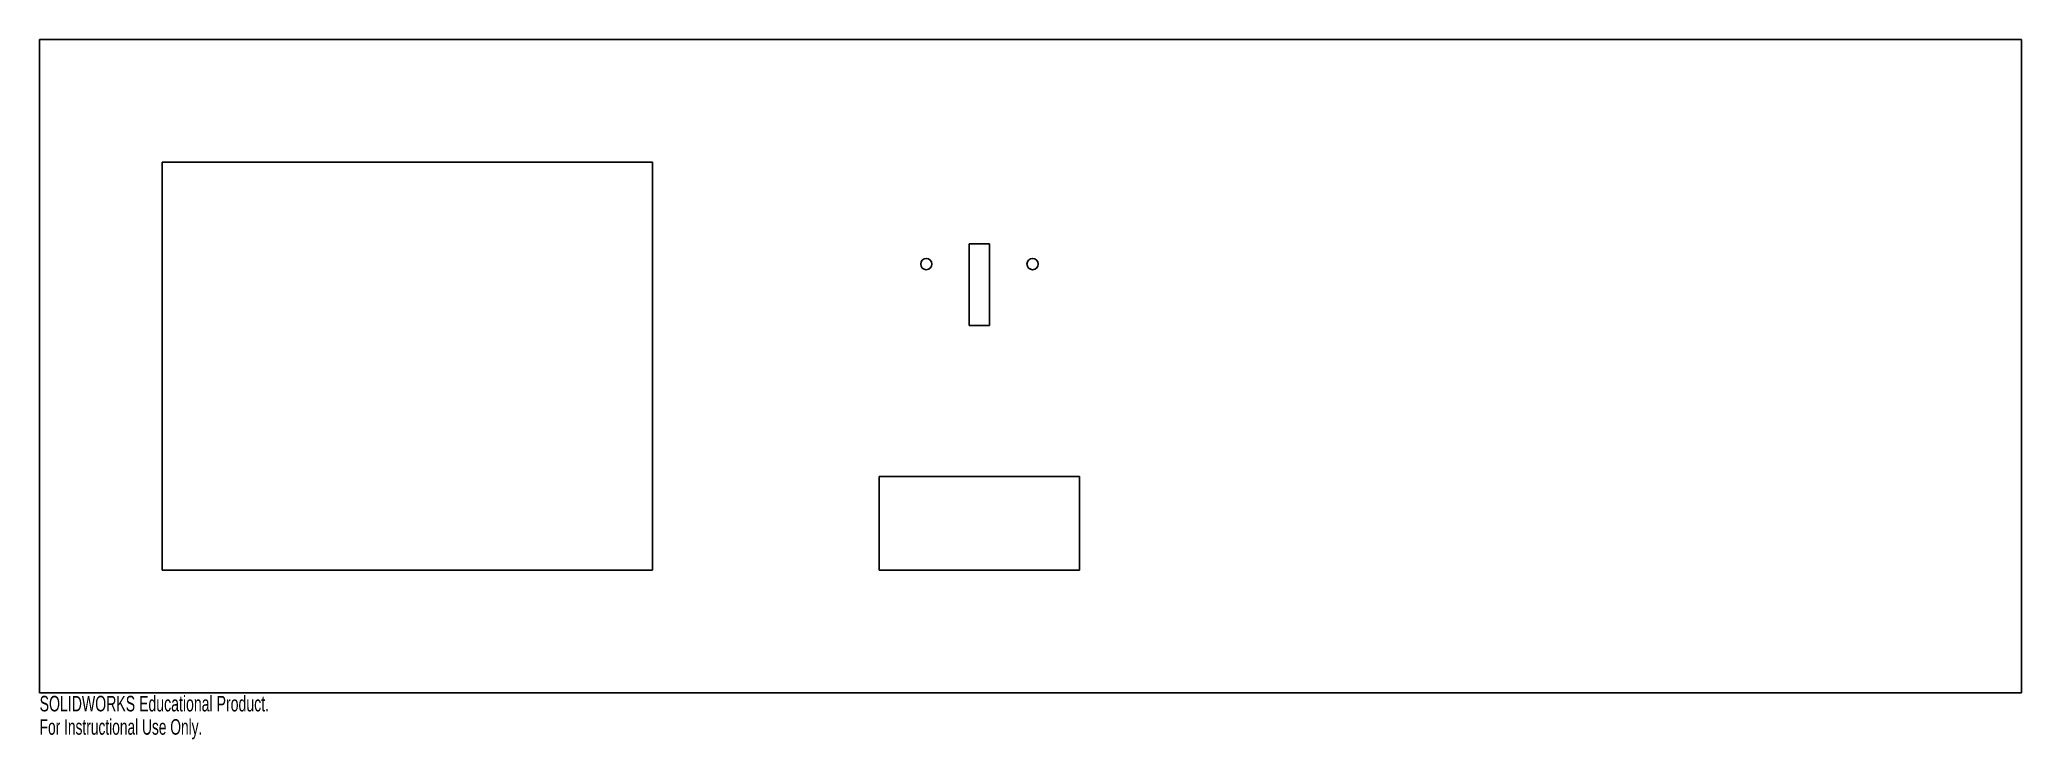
# Model space of a CAD drawing. Extents: x -12.1 to 12.1, y -4.6 to 4.
import ezdxf
from ezdxf.enums import TextEntityAlignment as Align

# ---------------------------------------------------------------- set-up
doc = ezdxf.new("R2010")
doc.units = 0
doc.layers.get('0').update_dxf_attribs({"linetype": 'CONTINUOUS'})

msp = doc.modelspace()

# ---------------------------------------------------------------- linework, layer by layer
at = {"color": 7, "linetype": 'CONTINUOUS'}
for p, q in [((12.125, 4), (-12.125, 4)), ((-12.125, 4), (-12.125, -4)), ((12.125, -4), (12.125, 4)), ((-10.625, 2.5), (-10.625, -2.5)), ((-4.625, 2.5), (-10.625, 2.5)), ((-4.625, -2.5), (-4.625, 2.5)), ((-0.5, 1.5), (-0.75, 1.5)), ((-0.75, 1.5), (-0.75, 0.5)), ((-0.5, 0.5), (-0.5, 1.5)), ((-0.75, 0.5), (-0.5, 0.5)), ((0.6, -1.35), (-1.85, -1.35)), ((-1.85, -1.35), (-1.85, -2.5)), ((0.6, -2.5), (0.6, -1.35)), ((-10.625, -2.5), (-4.625, -2.5)), ((-1.85, -2.5), (0.6, -2.5)), ((-12.125, -4), (12.125, -4))]:
    msp.add_line(p, q, dxfattribs=at)
for centre in [(-1.275, 1.25), (0.025, 1.25)]:
    msp.add_circle(centre, 0.0689, dxfattribs=at)

# ---------------------------------------------------------------- texts
for s, width, p in [('SOLIDWORKS Educational Product.', 0.677419, (-12.125, -4.2854)), ('For Instructional Use Only.', 0.661111, (-12.125, -4.5709))]:
    msp.add_text(s, height=0.1903, dxfattribs=dict(at, width=width)).set_placement(p, align=Align.BOTTOM_LEFT)

doc.saveas('drawing.dxf')
